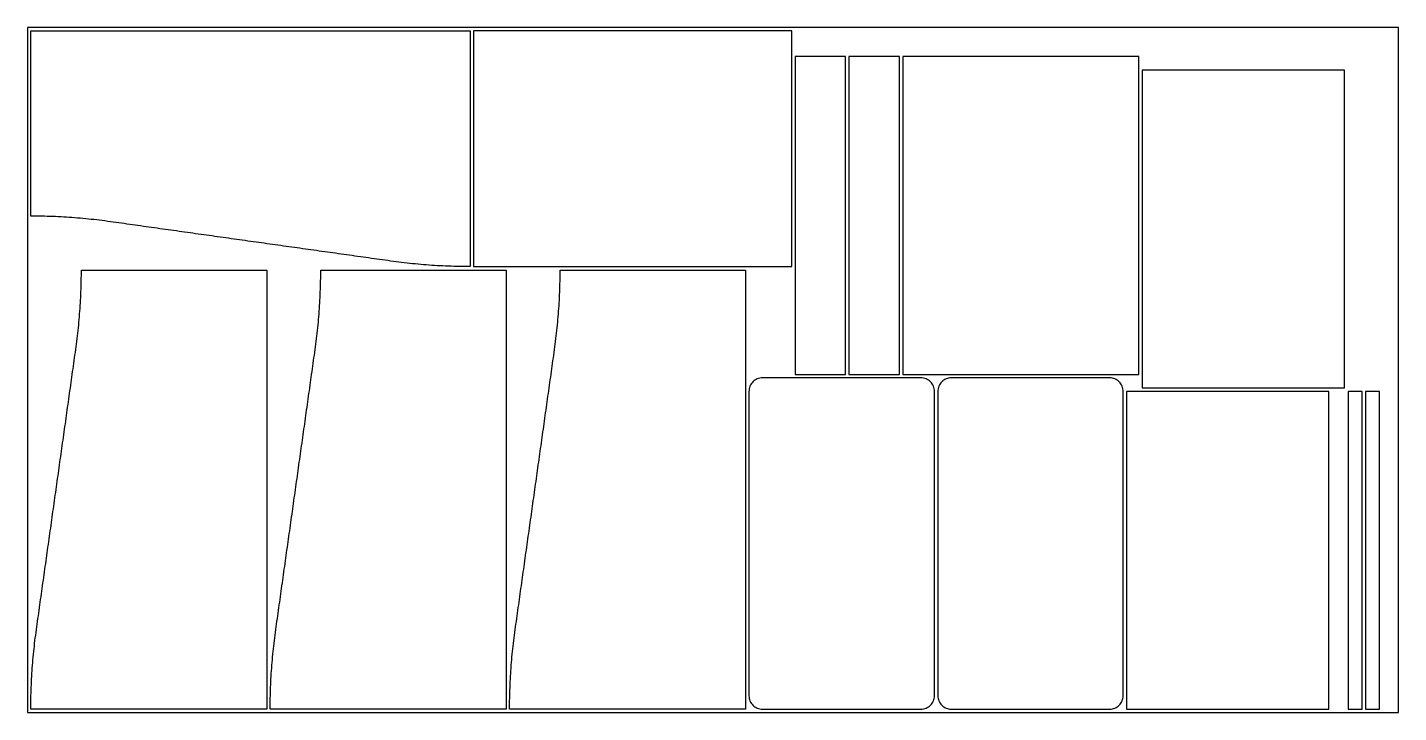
# Model space of a CAD drawing. Header units: millimetres. Extents: x 0 to 2440, y 0 to 1220.
import ezdxf

# ---------------------------------------------------------------- set-up
doc = ezdxf.new("R2010")
doc.units = ezdxf.units.MM

msp = doc.modelspace()

# ---------------------------------------------------------------- linework, layer by layer
at = {"layer": 'CUT_A1'}
msp.add_lwpolyline([(1978, 602), (1978, 1168), (1558, 1168), (1558, 602)], close=True, dxfattribs=at)
at = {"layer": 'CUT_A2'}
msp.add_lwpolyline([(794, 794), (1360, 794), (1360, 1214), (794, 1214)], close=True, dxfattribs=at)
at = {"layer": 'CUT_B1'}
msp.add_lwpolyline([(788, 794), (783.1125, 794.011909), (778.225, 794.047637), (773.3375, 794.107184), (768.45, 794.190549), (763.5625, 794.297732), (758.675, 794.428735), (753.7875, 794.583556), (748.9, 794.762195), (744.0125, 794.964653), (739.125, 795.19093), (734.2375, 795.441025), (729.35, 795.714939), (724.4625, 796.012671), (719.575, 796.334223), (714.6875, 796.679592), (709.8, 797.04878), (704.9125, 797.441787), (700.025, 797.858613), (695.1375, 798.299257), (690.25, 798.76372), (685.3625, 799.252001), (680.475, 799.764101), (675.5875, 800.300019), (670.7, 800.859756), (665.8125, 801.443312), (660.925, 802.050686), (656.0375, 802.681879), (651.15, 803.33689), (646.2625, 804.015244), (641.375, 804.70122), (636.4875, 805.387195), (631.6, 806.073171), (626.7125, 806.759146), (621.825, 807.445122), (616.9375, 808.131098), (612.05, 808.817073), (607.1625, 809.503049), (602.275, 810.189024), (597.3875, 810.875), (592.5, 811.560976), (587.6125, 812.246951), (582.725, 812.932927), (577.8375, 813.618902), (572.95, 814.304878), (568.0625, 814.990854), (563.175, 815.676829), (558.2875, 816.362805), (553.4, 817.04878), (548.5125, 817.734756), (543.625, 818.420732), (538.7375, 819.106707), (533.85, 819.792683), (528.9625, 820.478659), (524.075, 821.164634), (519.1875, 821.85061), (514.3, 822.536585), (509.4125, 823.222561), (504.525, 823.908537), (499.6375, 824.594512), (494.75, 825.280488), (489.8625, 825.966463), (484.975, 826.652439), (480.0875, 827.338415), (475.2, 828.02439), (470.3125, 828.710366), (465.425, 829.396341), (460.5375, 830.082317), (455.65, 830.768293), (450.7625, 831.454268), (445.875, 832.140244), (440.9875, 832.82622), (436.1, 833.512195), (431.2125, 834.198171), (426.325, 834.884146), (421.4375, 835.570122), (416.55, 836.256098), (411.6625, 836.942073), (406.775, 837.628049), (401.8875, 838.314024), (397, 839), (392.1125, 839.685976), (387.225, 840.371951), (382.3375, 841.057927), (377.45, 841.743902), (372.5625, 842.429878), (367.675, 843.115854), (362.7875, 843.801829), (357.9, 844.487805), (353.0125, 845.17378), (348.125, 845.859756), (343.2375, 846.545732), (338.35, 847.231707), (333.4625, 847.917683), (328.575, 848.603659), (323.6875, 849.289634), (318.8, 849.97561), (313.9125, 850.661585), (309.025, 851.347561), (304.1375, 852.033537), (299.25, 852.719512), (294.3625, 853.405488), (289.475, 854.091463), (284.5875, 854.777439), (279.7, 855.463415), (274.8125, 856.14939), (269.925, 856.835366), (265.0375, 857.521341), (260.15, 858.207317), (255.2625, 858.893293), (250.375, 859.579268), (245.4875, 860.265244), (240.6, 860.95122), (235.7125, 861.637195), (230.825, 862.323171), (225.9375, 863.009146), (221.05, 863.695122), (216.1625, 864.381098), (211.275, 865.067073), (206.3875, 865.753049), (201.5, 866.439024), (196.6125, 867.125), (191.725, 867.810976), (186.8375, 868.496951), (181.95, 869.182927), (177.0625, 869.868902), (172.175, 870.554878), (167.2875, 871.240854), (162.4, 871.926829), (157.5125, 872.612805), (152.625, 873.29878), (147.7375, 873.984756), (142.85, 874.66311), (137.9625, 875.318121), (133.075, 875.949314), (128.1875, 876.556688), (123.3, 877.140244), (118.4125, 877.699981), (113.525, 878.235899), (108.6375, 878.747999), (103.75, 879.23628), (98.8625, 879.700743), (93.975, 880.141387), (89.0875, 880.558213), (84.2, 880.95122), (79.3125, 881.320408), (74.425, 881.665777), (69.5375, 881.987329), (64.65, 882.285061), (59.7625, 882.558975), (54.875, 882.80907), (49.9875, 883.035347), (45.1, 883.237805), (40.2125, 883.416444), (35.325, 883.571265), (30.4375, 883.702268), (25.55, 883.809451), (20.6625, 883.892816), (15.775, 883.952363), (10.8875, 883.988091), (6, 884), (6, 1214), (788, 1214)], close=True, dxfattribs=at)
at = {"layer": 'CUT_B2'}
msp.add_lwpolyline([(858, 6), (858.011909, 10.8875), (858.047637, 15.775), (858.107184, 20.6625), (858.190549, 25.55), (858.297732, 30.4375), (858.428735, 35.325), (858.583556, 40.2125), (858.762195, 45.1), (858.964653, 49.9875), (859.19093, 54.875), (859.441025, 59.7625), (859.714939, 64.65), (860.012671, 69.5375), (860.334223, 74.425), (860.679592, 79.3125), (861.04878, 84.2), (861.441787, 89.0875), (861.858613, 93.975), (862.299257, 98.8625), (862.76372, 103.75), (863.252001, 108.6375), (863.764101, 113.525), (864.300019, 118.4125), (864.859756, 123.3), (865.443312, 128.1875), (866.050686, 133.075), (866.681879, 137.9625), (867.33689, 142.85), (868.015244, 147.7375), (868.70122, 152.625), (869.387195, 157.5125), (870.073171, 162.4), (870.759146, 167.2875), (871.445122, 172.175), (872.131098, 177.0625), (872.817073, 181.95), (873.503049, 186.8375), (874.189024, 191.725), (874.875, 196.6125), (875.560976, 201.5), (876.246951, 206.3875), (876.932927, 211.275), (877.618902, 216.1625), (878.304878, 221.05), (878.990854, 225.9375), (879.676829, 230.825), (880.362805, 235.7125), (881.04878, 240.6), (881.734756, 245.4875), (882.420732, 250.375), (883.106707, 255.2625), (883.792683, 260.15), (884.478659, 265.0375), (885.164634, 269.925), (885.85061, 274.8125), (886.536585, 279.7), (887.222561, 284.5875), (887.908537, 289.475), (888.594512, 294.3625), (889.280488, 299.25), (889.966463, 304.1375), (890.652439, 309.025), (891.338415, 313.9125), (892.02439, 318.8), (892.710366, 323.6875), (893.396341, 328.575), (894.082317, 333.4625), (894.768293, 338.35), (895.454268, 343.2375), (896.140244, 348.125), (896.82622, 353.0125), (897.512195, 357.9), (898.198171, 362.7875), (898.884146, 367.675), (899.570122, 372.5625), (900.256098, 377.45), (900.942073, 382.3375), (901.628049, 387.225), (902.314024, 392.1125), (903, 397), (903.685976, 401.8875), (904.371951, 406.775), (905.057927, 411.6625), (905.743902, 416.55), (906.429878, 421.4375), (907.115854, 426.325), (907.801829, 431.2125), (908.487805, 436.1), (909.17378, 440.9875), (909.859756, 445.875), (910.545732, 450.7625), (911.231707, 455.65), (911.917683, 460.5375), (912.603659, 465.425), (913.289634, 470.3125), (913.97561, 475.2), (914.661585, 480.0875), (915.347561, 484.975), (916.033537, 489.8625), (916.719512, 494.75), (917.405488, 499.6375), (918.091463, 504.525), (918.777439, 509.4125), (919.463415, 514.3), (920.14939, 519.1875), (920.835366, 524.075), (921.521341, 528.9625), (922.207317, 533.85), (922.893293, 538.7375), (923.579268, 543.625), (924.265244, 548.5125), (924.95122, 553.4), (925.637195, 558.2875), (926.323171, 563.175), (927.009146, 568.0625), (927.695122, 572.95), (928.381098, 577.8375), (929.067073, 582.725), (929.753049, 587.6125), (930.439024, 592.5), (931.125, 597.3875), (931.810976, 602.275), (932.496951, 607.1625), (933.182927, 612.05), (933.868902, 616.9375), (934.554878, 621.825), (935.240854, 626.7125), (935.926829, 631.6), (936.612805, 636.4875), (937.29878, 641.375), (937.984756, 646.2625), (938.66311, 651.15), (939.318121, 656.0375), (939.949314, 660.925), (940.556688, 665.8125), (941.140244, 670.7), (941.699981, 675.5875), (942.235899, 680.475), (942.747999, 685.3625), (943.23628, 690.25), (943.700743, 695.1375), (944.141387, 700.025), (944.558213, 704.9125), (944.95122, 709.8), (945.320408, 714.6875), (945.665777, 719.575), (945.987329, 724.4625), (946.285061, 729.35), (946.558975, 734.2375), (946.80907, 739.125), (947.035347, 744.0125), (947.237805, 748.9), (947.416444, 753.7875), (947.571265, 758.675), (947.702268, 763.5625), (947.809451, 768.45), (947.892816, 773.3375), (947.952363, 778.225), (947.988091, 783.1125), (948, 788), (1278, 788), (1278, 6)], close=True, dxfattribs=at)
at = {"layer": 'CUT_B3'}
msp.add_lwpolyline([(6, 6), (6.011909, 10.8875), (6.047637, 15.775), (6.107184, 20.6625), (6.190549, 25.55), (6.297732, 30.4375), (6.428735, 35.325), (6.583556, 40.2125), (6.762195, 45.1), (6.964653, 49.9875), (7.19093, 54.875), (7.441025, 59.7625), (7.714939, 64.65), (8.012671, 69.5375), (8.334223, 74.425), (8.679592, 79.3125), (9.04878, 84.2), (9.441787, 89.0875), (9.858613, 93.975), (10.299257, 98.8625), (10.76372, 103.75), (11.252001, 108.6375), (11.764101, 113.525), (12.300019, 118.4125), (12.859756, 123.3), (13.443312, 128.1875), (14.050686, 133.075), (14.681879, 137.9625), (15.33689, 142.85), (16.015244, 147.7375), (16.70122, 152.625), (17.387195, 157.5125), (18.073171, 162.4), (18.759146, 167.2875), (19.445122, 172.175), (20.131098, 177.0625), (20.817073, 181.95), (21.503049, 186.8375), (22.189024, 191.725), (22.875, 196.6125), (23.560976, 201.5), (24.246951, 206.3875), (24.932927, 211.275), (25.618902, 216.1625), (26.304878, 221.05), (26.990854, 225.9375), (27.676829, 230.825), (28.362805, 235.7125), (29.04878, 240.6), (29.734756, 245.4875), (30.420732, 250.375), (31.106707, 255.2625), (31.792683, 260.15), (32.478659, 265.0375), (33.164634, 269.925), (33.85061, 274.8125), (34.536585, 279.7), (35.222561, 284.5875), (35.908537, 289.475), (36.594512, 294.3625), (37.280488, 299.25), (37.966463, 304.1375), (38.652439, 309.025), (39.338415, 313.9125), (40.02439, 318.8), (40.710366, 323.6875), (41.396341, 328.575), (42.082317, 333.4625), (42.768293, 338.35), (43.454268, 343.2375), (44.140244, 348.125), (44.82622, 353.0125), (45.512195, 357.9), (46.198171, 362.7875), (46.884146, 367.675), (47.570122, 372.5625), (48.256098, 377.45), (48.942073, 382.3375), (49.628049, 387.225), (50.314024, 392.1125), (51, 397), (51.685976, 401.8875), (52.371951, 406.775), (53.057927, 411.6625), (53.743902, 416.55), (54.429878, 421.4375), (55.115854, 426.325), (55.801829, 431.2125), (56.487805, 436.1), (57.17378, 440.9875), (57.859756, 445.875), (58.545732, 450.7625), (59.231707, 455.65), (59.917683, 460.5375), (60.603659, 465.425), (61.289634, 470.3125), (61.97561, 475.2), (62.661585, 480.0875), (63.347561, 484.975), (64.033537, 489.8625), (64.719512, 494.75), (65.405488, 499.6375), (66.091463, 504.525), (66.777439, 509.4125), (67.463415, 514.3), (68.14939, 519.1875), (68.835366, 524.075), (69.521341, 528.9625), (70.207317, 533.85), (70.893293, 538.7375), (71.579268, 543.625), (72.265244, 548.5125), (72.95122, 553.4), (73.637195, 558.2875), (74.323171, 563.175), (75.009146, 568.0625), (75.695122, 572.95), (76.381098, 577.8375), (77.067073, 582.725), (77.753049, 587.6125), (78.439024, 592.5), (79.125, 597.3875), (79.810976, 602.275), (80.496951, 607.1625), (81.182927, 612.05), (81.868902, 616.9375), (82.554878, 621.825), (83.240854, 626.7125), (83.926829, 631.6), (84.612805, 636.4875), (85.29878, 641.375), (85.984756, 646.2625), (86.66311, 651.15), (87.318121, 656.0375), (87.949314, 660.925), (88.556688, 665.8125), (89.140244, 670.7), (89.699981, 675.5875), (90.235899, 680.475), (90.747999, 685.3625), (91.23628, 690.25), (91.700743, 695.1375), (92.141387, 700.025), (92.558213, 704.9125), (92.95122, 709.8), (93.320408, 714.6875), (93.665777, 719.575), (93.987329, 724.4625), (94.285061, 729.35), (94.558975, 734.2375), (94.80907, 739.125), (95.035347, 744.0125), (95.237805, 748.9), (95.416444, 753.7875), (95.571265, 758.675), (95.702268, 763.5625), (95.809451, 768.45), (95.892816, 773.3375), (95.952363, 778.225), (95.988091, 783.1125), (96, 788), (426, 788), (426, 6)], close=True, dxfattribs=at)
at = {"layer": 'CUT_B4'}
msp.add_lwpolyline([(432, 6), (432.011909, 10.8875), (432.047637, 15.775), (432.107184, 20.6625), (432.190549, 25.55), (432.297732, 30.4375), (432.428735, 35.325), (432.583556, 40.2125), (432.762195, 45.1), (432.964653, 49.9875), (433.19093, 54.875), (433.441025, 59.7625), (433.714939, 64.65), (434.012671, 69.5375), (434.334223, 74.425), (434.679592, 79.3125), (435.04878, 84.2), (435.441787, 89.0875), (435.858613, 93.975), (436.299257, 98.8625), (436.76372, 103.75), (437.252001, 108.6375), (437.764101, 113.525), (438.300019, 118.4125), (438.859756, 123.3), (439.443312, 128.1875), (440.050686, 133.075), (440.681879, 137.9625), (441.33689, 142.85), (442.015244, 147.7375), (442.70122, 152.625), (443.387195, 157.5125), (444.073171, 162.4), (444.759146, 167.2875), (445.445122, 172.175), (446.131098, 177.0625), (446.817073, 181.95), (447.503049, 186.8375), (448.189024, 191.725), (448.875, 196.6125), (449.560976, 201.5), (450.246951, 206.3875), (450.932927, 211.275), (451.618902, 216.1625), (452.304878, 221.05), (452.990854, 225.9375), (453.676829, 230.825), (454.362805, 235.7125), (455.04878, 240.6), (455.734756, 245.4875), (456.420732, 250.375), (457.106707, 255.2625), (457.792683, 260.15), (458.478659, 265.0375), (459.164634, 269.925), (459.85061, 274.8125), (460.536585, 279.7), (461.222561, 284.5875), (461.908537, 289.475), (462.594512, 294.3625), (463.280488, 299.25), (463.966463, 304.1375), (464.652439, 309.025), (465.338415, 313.9125), (466.02439, 318.8), (466.710366, 323.6875), (467.396341, 328.575), (468.082317, 333.4625), (468.768293, 338.35), (469.454268, 343.2375), (470.140244, 348.125), (470.82622, 353.0125), (471.512195, 357.9), (472.198171, 362.7875), (472.884146, 367.675), (473.570122, 372.5625), (474.256098, 377.45), (474.942073, 382.3375), (475.628049, 387.225), (476.314024, 392.1125), (477, 397), (477.685976, 401.8875), (478.371951, 406.775), (479.057927, 411.6625), (479.743902, 416.55), (480.429878, 421.4375), (481.115854, 426.325), (481.801829, 431.2125), (482.487805, 436.1), (483.17378, 440.9875), (483.859756, 445.875), (484.545732, 450.7625), (485.231707, 455.65), (485.917683, 460.5375), (486.603659, 465.425), (487.289634, 470.3125), (487.97561, 475.2), (488.661585, 480.0875), (489.347561, 484.975), (490.033537, 489.8625), (490.719512, 494.75), (491.405488, 499.6375), (492.091463, 504.525), (492.777439, 509.4125), (493.463415, 514.3), (494.14939, 519.1875), (494.835366, 524.075), (495.521341, 528.9625), (496.207317, 533.85), (496.893293, 538.7375), (497.579268, 543.625), (498.265244, 548.5125), (498.95122, 553.4), (499.637195, 558.2875), (500.323171, 563.175), (501.009146, 568.0625), (501.695122, 572.95), (502.381098, 577.8375), (503.067073, 582.725), (503.753049, 587.6125), (504.439024, 592.5), (505.125, 597.3875), (505.810976, 602.275), (506.496951, 607.1625), (507.182927, 612.05), (507.868902, 616.9375), (508.554878, 621.825), (509.240854, 626.7125), (509.926829, 631.6), (510.612805, 636.4875), (511.29878, 641.375), (511.984756, 646.2625), (512.66311, 651.15), (513.318121, 656.0375), (513.949314, 660.925), (514.556688, 665.8125), (515.140244, 670.7), (515.699981, 675.5875), (516.235899, 680.475), (516.747999, 685.3625), (517.23628, 690.25), (517.700743, 695.1375), (518.141387, 700.025), (518.558213, 704.9125), (518.95122, 709.8), (519.320408, 714.6875), (519.665777, 719.575), (519.987329, 724.4625), (520.285061, 729.35), (520.558975, 734.2375), (520.80907, 739.125), (521.035347, 744.0125), (521.237805, 748.9), (521.416444, 753.7875), (521.571265, 758.675), (521.702268, 763.5625), (521.809451, 768.45), (521.892816, 773.3375), (521.952363, 778.225), (521.988091, 783.1125), (522, 788), (852, 788), (852, 6)], close=True, dxfattribs=at)
at = {"layer": 'CUT_K1'}
msp.add_lwpolyline([(2316, 6), (2316, 572), (1956, 572), (1956, 6)], close=True, dxfattribs=at)
at = {"layer": 'CUT_K2'}
msp.add_lwpolyline([(2344, 578), (2344, 1144), (1984, 1144), (1984, 578)], close=True, dxfattribs=at)
at = {"layer": 'CUT_N1'}
msp.add_lwpolyline([(1552, 602), (1552, 1168), (1462, 1168), (1462, 602)], close=True, dxfattribs=at)
at = {"layer": 'CUT_N2'}
msp.add_lwpolyline([(1456, 602), (1456, 1168), (1366, 1168), (1366, 602)], close=True, dxfattribs=at)
at = {"layer": 'CUT_T1'}
msp.add_lwpolyline([(1926, 6), (1928.352411, 6.115567), (1930.682168, 6.461153), (1932.966832, 7.033432), (1935.184402, 7.826891), (1937.313522, 8.83389), (1939.333686, 10.044729), (1941.225439, 11.447749), (1942.970563, 13.029437), (1944.552251, 14.774561), (1945.955271, 16.666314), (1947.16611, 18.686478), (1948.173109, 20.815598), (1948.966568, 23.033168), (1949.538847, 25.317832), (1949.884433, 27.647589), (1950, 30), (1950, 572), (1949.884433, 574.352411), (1949.538847, 576.682168), (1948.966568, 578.966832), (1948.173109, 581.184402), (1947.16611, 583.313522), (1945.955271, 585.333686), (1944.552251, 587.225439), (1942.970563, 588.970563), (1941.225439, 590.552251), (1939.333686, 591.955271), (1937.313522, 593.16611), (1935.184402, 594.173109), (1932.966832, 594.966568), (1930.682168, 595.538847), (1928.352411, 595.884433), (1926, 596), (1644, 596), (1641.647589, 595.884433), (1639.317832, 595.538847), (1637.033168, 594.966568), (1634.815598, 594.173109), (1632.686478, 593.16611), (1630.666314, 591.955271), (1628.774561, 590.552251), (1627.029437, 588.970563), (1625.447749, 587.225439), (1624.044729, 585.333686), (1622.83389, 583.313522), (1621.826891, 581.184402), (1621.033432, 578.966832), (1620.461153, 576.682168), (1620.115567, 574.352411), (1620, 572), (1620, 30), (1620.115567, 27.647589), (1620.461153, 25.317832), (1621.033432, 23.033168), (1621.826891, 20.815598), (1622.83389, 18.686478), (1624.044729, 16.666314), (1625.447749, 14.774561), (1627.029437, 13.029437), (1628.774561, 11.447749), (1630.666314, 10.044729), (1632.686478, 8.83389), (1634.815598, 7.826891), (1637.033168, 7.033432), (1639.317832, 6.461153), (1641.647589, 6.115567), (1644, 6)], close=True, dxfattribs=at)
at = {"layer": 'CUT_T2'}
msp.add_lwpolyline([(1590, 6), (1592.352411, 6.115567), (1594.682168, 6.461153), (1596.966832, 7.033432), (1599.184402, 7.826891), (1601.313522, 8.83389), (1603.333686, 10.044729), (1605.225439, 11.447749), (1606.970563, 13.029437), (1608.552251, 14.774561), (1609.955271, 16.666314), (1611.16611, 18.686478), (1612.173109, 20.815598), (1612.966568, 23.033168), (1613.538847, 25.317832), (1613.884433, 27.647589), (1614, 30), (1614, 572), (1613.884433, 574.352411), (1613.538847, 576.682168), (1612.966568, 578.966832), (1612.173109, 581.184402), (1611.16611, 583.313522), (1609.955271, 585.333686), (1608.552251, 587.225439), (1606.970563, 588.970563), (1605.225439, 590.552251), (1603.333686, 591.955271), (1601.313522, 593.16611), (1599.184402, 594.173109), (1596.966832, 594.966568), (1594.682168, 595.538847), (1592.352411, 595.884433), (1590, 596), (1308, 596), (1305.647589, 595.884433), (1303.317832, 595.538847), (1301.033168, 594.966568), (1298.815598, 594.173109), (1296.686478, 593.16611), (1294.666314, 591.955271), (1292.774561, 590.552251), (1291.029437, 588.970563), (1289.447749, 587.225439), (1288.044729, 585.333686), (1286.83389, 583.313522), (1285.826891, 581.184402), (1285.033432, 578.966832), (1284.461153, 576.682168), (1284.115567, 574.352411), (1284, 572), (1284, 30), (1284.115567, 27.647589), (1284.461153, 25.317832), (1285.033432, 23.033168), (1285.826891, 20.815598), (1286.83389, 18.686478), (1288.044729, 16.666314), (1289.447749, 14.774561), (1291.029437, 13.029437), (1292.774561, 11.447749), (1294.666314, 10.044729), (1296.686478, 8.83389), (1298.815598, 7.826891), (1301.033168, 7.033432), (1303.317832, 6.461153), (1305.647589, 6.115567), (1308, 6)], close=True, dxfattribs=at)
at = {"layer": 'CUT_U1'}
msp.add_lwpolyline([(2375, 6), (2375, 572), (2350, 572), (2350, 6)], close=True, dxfattribs=at)
at = {"layer": 'CUT_U2'}
msp.add_lwpolyline([(2406, 6), (2406, 572), (2381, 572), (2381, 6)], close=True, dxfattribs=at)
at = {"layer": 'SHEET'}
msp.add_lwpolyline([(0, 0), (2440, 0), (2440, 1220), (0, 1220)], close=True, dxfattribs=at)

doc.saveas('drawing.dxf')
